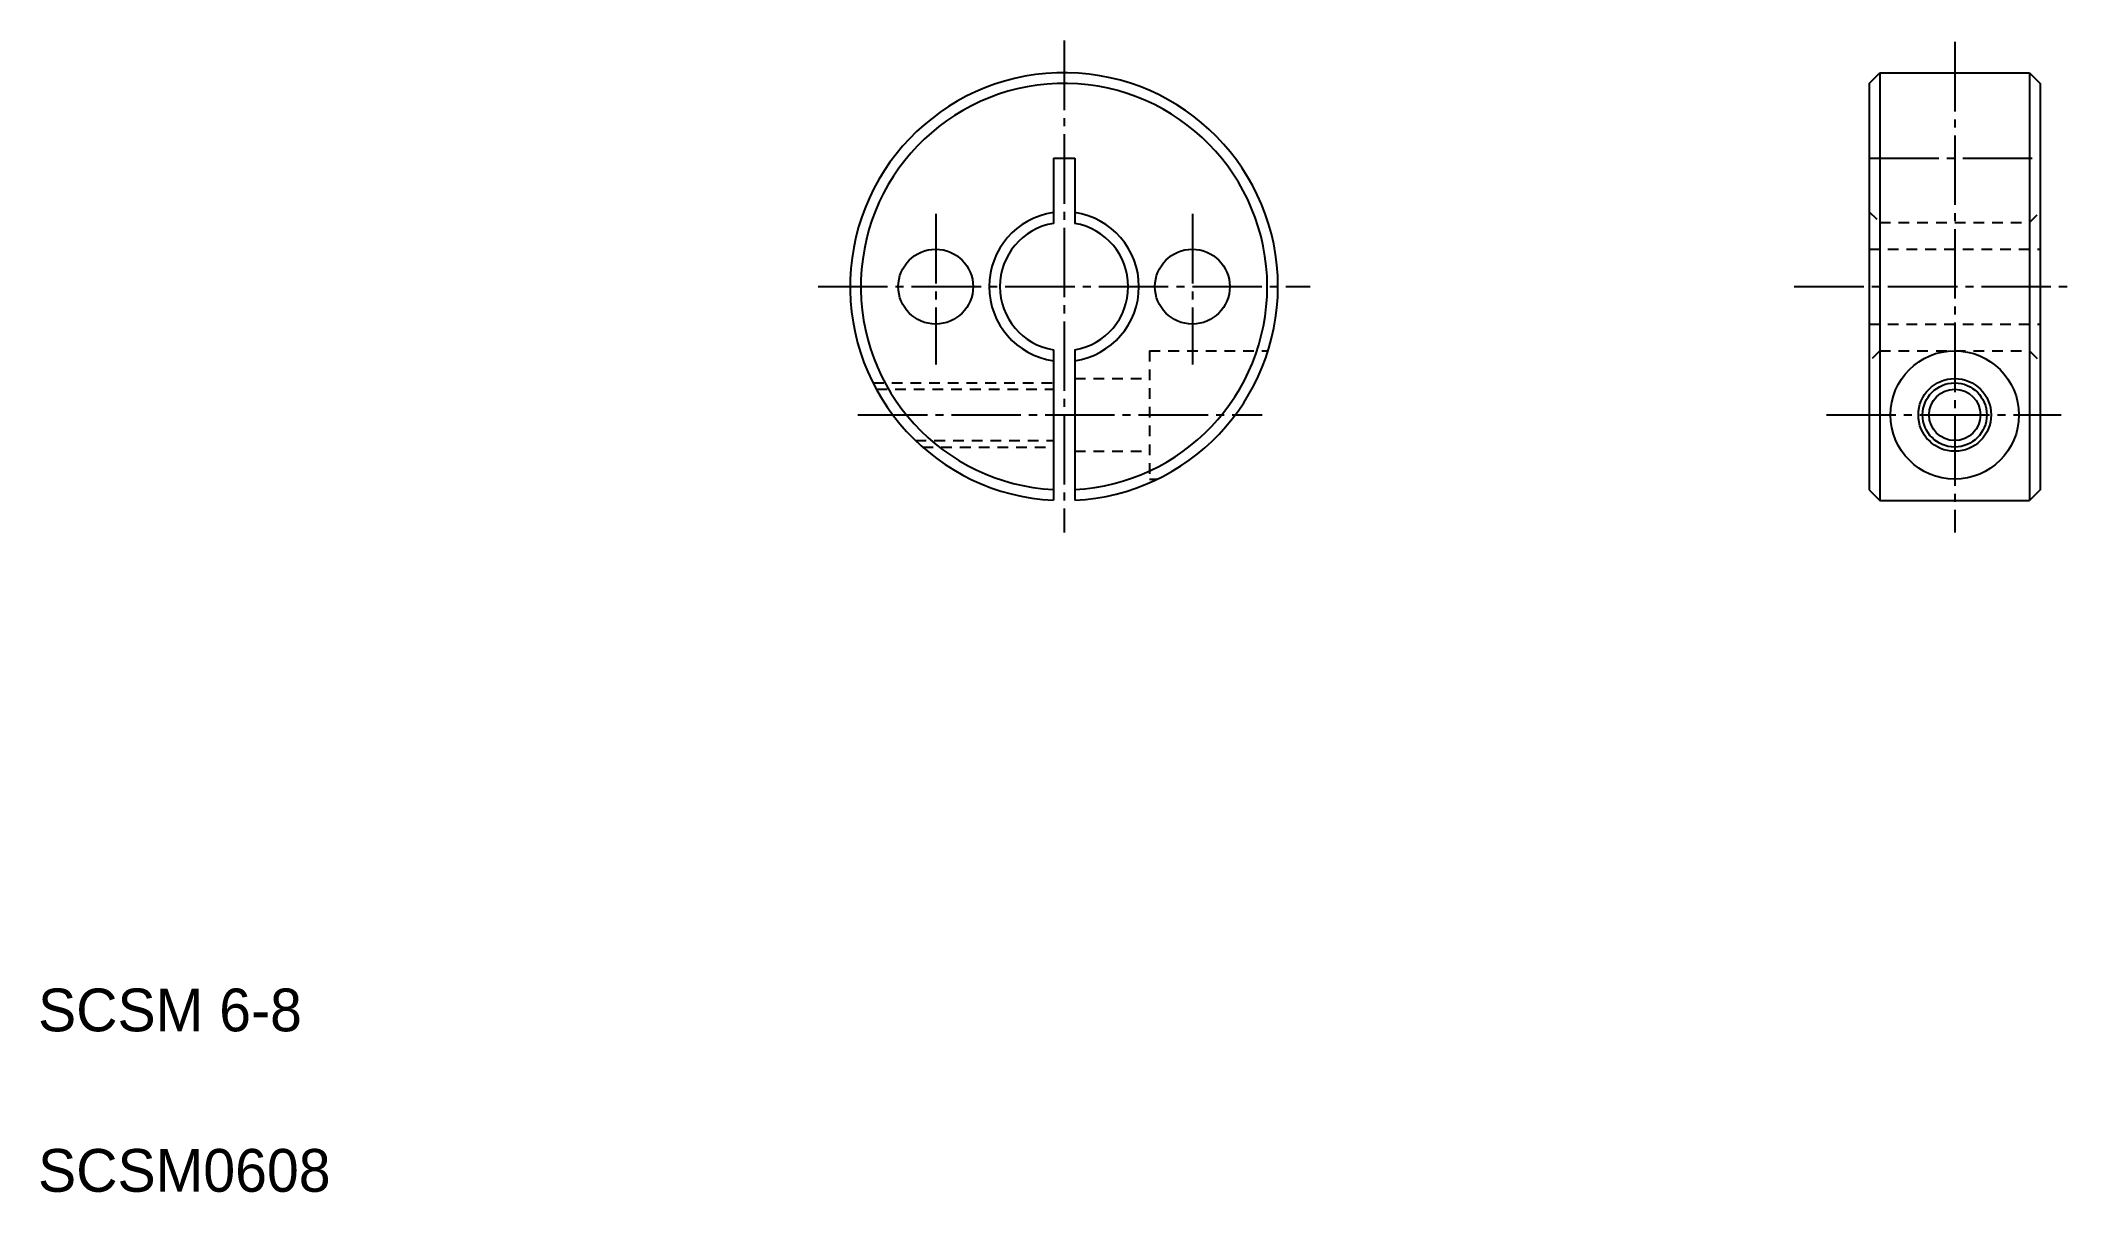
# Model space of a CAD drawing. Extents: x 5.1 to 100.1, y 5 to 58.8.
import ezdxf

# ---------------------------------------------------------------- set-up
doc = ezdxf.new("R2010")
doc.units = 0
doc.header["$LTSCALE"] = 0.25
doc.linetypes.add('CENTER', pattern=[17.5, 13, -1.5, 1.5, -1.5])
doc.linetypes.add('DASHED', pattern=[3.5, 2, -1.5])
doc.layers.get('0').update_dxf_attribs({"linetype": 'CONTINUOUS'})
doc.layers.add('CENTER', color=1, linetype='CENTER')

msp = doc.modelspace()

# ---------------------------------------------------------------- linework, layer by layer
at = {"color": 7, "linetype": 'CONTINUOUS'}
for p, q in [((90.608, 56.818), (91.108, 57.318)), ((91.108, 57.318), (91.108, 37.318)), ((91.108, 57.318), (98.108, 57.318)), ((98.108, 57.318), (98.108, 37.318)), ((98.108, 57.318), (98.608, 56.818)), ((90.608, 56.818), (90.608, 37.818)), ((98.608, 56.818), (98.608, 37.818)), ((52.468, 53.318), (52.468, 50.276)), ((52.468, 53.318), (53.468, 53.318)), ((53.468, 53.318), (53.468, 50.276)), ((52.468, 44.36), (52.468, 37.33)), ((53.468, 44.36), (53.468, 37.33)), ((90.608, 37.818), (91.108, 37.318)), ((91.108, 37.318), (98.108, 37.318)), ((98.608, 37.818), (98.108, 37.318))]:
    msp.add_line(p, q, dxfattribs=at)
at = {"color": 3, "linetype": 'DASHED'}
for p, q in [((90.608, 50.818), (91.108, 50.318)), ((98.108, 50.318), (98.608, 50.818)), ((91.108, 50.318), (98.108, 50.318)), ((90.608, 49.068), (98.608, 49.068)), ((90.608, 45.568), (98.608, 45.568)), ((56.968, 44.318), (56.968, 38.318)), ((56.968, 44.318), (62.507, 44.318)), ((91.108, 44.318), (90.608, 43.818)), ((91.108, 44.318), (98.108, 44.318)), ((98.108, 44.318), (98.608, 43.818)), ((44.037, 42.818), (52.468, 42.818)), ((53.468, 43.018), (56.968, 43.018)), ((44.195, 42.518), (52.468, 42.518)), ((46.028, 40.118), (52.468, 40.118)), ((46.353, 39.818), (52.468, 39.818)), ((53.468, 39.618), (56.968, 39.618)), ((56.968, 38.318), (57.326, 38.318))]:
    msp.add_line(p, q, dxfattribs=at)
for p, q in [((92.608, 45.568), (92.608, 45.568)), ((94.608, 45.568), (94.608, 45.568))]:
    msp.add_line(p, q)
at = {"color": 7, "linetype": 'CONTINUOUS'}
for centre in [(46.968, 47.318), (58.968, 47.318)]:
    msp.add_circle(centre, 1.75, dxfattribs=at)
for radius in [3, 1.7, 1.2]:
    msp.add_circle((94.608, 41.318), radius)
at = {"color": 3}
msp.add_circle((94.608, 41.318), 1.5, dxfattribs=at)
at = {"color": 7, "linetype": 'CONTINUOUS'}
for radius, start, end in [(10, 0, 267.13403), (9.5, 0, 266.98305), (3.5, 98.21321, 261.78678), (3.5, 0, 81.78679), (3, 99.59407, 260.40593), (3, 0, 80.40593), (9.5, 273.01696, 0), (10, 272.86599, 0), (3.5, 278.21321, 0), (3, 279.59407, 0)]:
    msp.add_arc((52.968, 47.318), radius, start, end, dxfattribs=at)
at = {"layer": 'CENTER', "color": 1, "linetype": 'CENTER'}
for p, q in [((52.968, 58.818), (52.968, 35.818)), ((94.608, 58.759), (94.608, 35.818)), ((90.608, 53.318), (98.608, 53.318)), ((46.968, 50.714), (46.968, 43.68)), ((58.968, 50.714), (58.968, 43.68)), ((41.468, 47.318), (64.468, 47.318)), ((87.108, 47.318), (100.108, 47.318)), ((43.329, 41.318), (62.233, 41.318)), ((88.608, 41.318), (99.591, 41.318))]:
    msp.add_line(p, q, dxfattribs=at)

# ---------------------------------------------------------------- texts
for s, p in [('SCSM 6-8', (5, 12.5)), ('SCSM0608', (5, 5))]:
    msp.add_text(s, height=2).set_placement(p)

doc.saveas('drawing.dxf')
